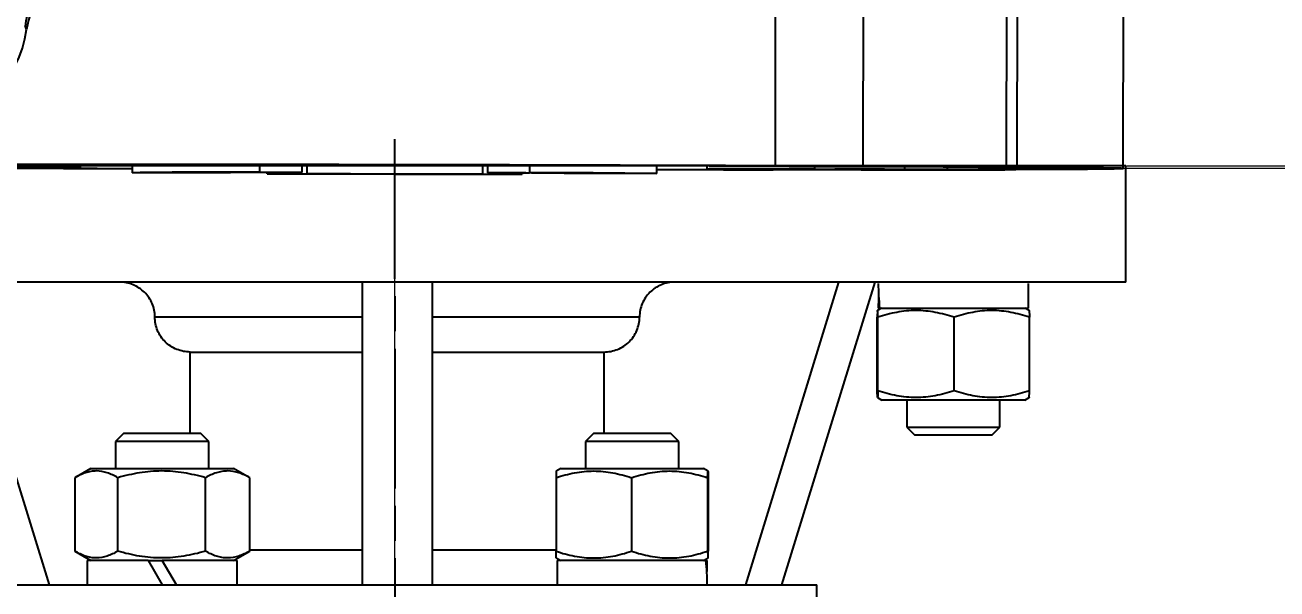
# Model space of a CAD drawing. Header units: millimetres. Extents: x 2384 to 4064, y 886 to 2074.
# Drawn here: x 2917.2 to 3024.6, y 1654 to 1702.4 of the extents above; entities that cross this region are included whole.
import ezdxf

# ---------------------------------------------------------------- set-up
doc = ezdxf.new("R2010")
doc.units = ezdxf.units.MM
doc.linetypes.add('AM_ISO08W050', pattern=[18, 12, -1.5, 3, -1.5])
for name, color, linetype, lineweight in [('AM_5', 3, 'Continuous', 25), ('AM_7', 4, 'AM_ISO08W050', 25), ('标注', 3, 'Continuous', 13)]:
    doc.layers.add(name, color=color, linetype=linetype, lineweight=lineweight)
doc.styles.add('SLDTEXTSTYLE1', font='txt.shx', dxfattribs={"width": 0.7, "bigfont": 'gbcbig.shx'})
doc.dimstyles.new('SLDDIMSTYLE12$0', dxfattribs={"dimtxt": 12, "dimasz": 10, "dimexe": 0, "dimexo": 0.0625, "dimgap": 0.875, "dimtad": 1, "dimdec": 1, "dimlfac": 1.8, "dimrnd": 1e-09, "dimzin": 12, "dimdsep": 46, "dimtxsty": 'SLDTEXTSTYLE1', "dimcen": 0.09, "dimdle": 8.16, "dimclrd": 3, "dimclre": 3, "dimadec": 0, "dimazin": 3, "dimtfac": 1, "dimtdec": 1, "dimtofl": 0, "dimtmove": 0, "dimatfit": 3, "dimfxl": 0, "dimfrac": 2, "dimtolj": 1, "dimlwd": 5, "dimlwe": 5, "dimarcsym": 0})

# ---------------------------------------------------------------- blocks, each defined once
blk = doc.blocks.new('*D52')
at = {"layer": 'Defpoints', "color": 0, "transparency": 16777216}
for p in [(3011.44, 1720.12), (3010.91, 1690.15), (3112.05, 1690.15)]:
    blk.add_point(p, dxfattribs=at)
at = {"layer": '标注', "color": 3, "lineweight": 5, "transparency": 16777216}
blk.add_line((3011.5, 1720.12), (3112.05, 1720.12), dxfattribs=at)
at = {"layer": '标注', "color": 3, "linetype": 'Continuous', "lineweight": 5, "transparency": 16777216}
for p, q in [((3112.05, 1710.12), (3112.05, 1700.15)), ((3010.98, 1690.15), (3112.05, 1690.15))]:
    blk.add_line(p, q, dxfattribs=at)
at = {"layer": '标注', "color": 3, "transparency": 16777216}
for points in [[(3110.39, 1710.12), (3113.72, 1710.12), (3112.05, 1720.12)], [(3110.39, 1700.15), (3113.72, 1700.15), (3112.05, 1690.15)]]:
    blk.add_solid(points, dxfattribs=at)
at = {"layer": '标注', "color": 0, "transparency": 16777216, "insert": (3106.18, 1705.14), "char_height": 10, "attachment_point": 5, "rotation": 90, "style": 'SLDTEXTSTYLE1'}
blk.add_mtext('\\A1;30', dxfattribs=at)
blk = doc.blocks.new('*D53')
at = {"layer": 'Defpoints', "color": 0, "transparency": 16777216}
for p in [(2707.74, 1785.17), (2948.88, 1689.67), (2948.88, 1637.54)]:
    blk.add_point(p, dxfattribs=at)
at = {"layer": '标注', "color": 3, "lineweight": 5, "transparency": 16777216}
blk.add_line((2707.74, 1785.1), (2707.74, 1637.54), dxfattribs=at)
at = {"layer": '标注', "color": 3, "linetype": 'Continuous', "lineweight": 5, "transparency": 16777216}
for p, q in [((2948.88, 1689.61), (2948.88, 1637.54)), ((2717.74, 1637.54), (2938.88, 1637.54))]:
    blk.add_line(p, q, dxfattribs=at)
at = {"layer": '标注', "color": 3, "transparency": 16777216}
for points in [[(2717.74, 1639.21), (2717.74, 1635.88), (2707.74, 1637.54)], [(2938.88, 1639.21), (2938.88, 1635.88), (2948.88, 1637.54)]]:
    blk.add_solid(points, dxfattribs=at)
at = {"layer": '标注', "color": 0, "transparency": 16777216, "insert": (2828.31, 1643.42), "char_height": 10, "attachment_point": 5, "style": 'SLDTEXTSTYLE1'}
blk.add_mtext('\\A1;245', dxfattribs=at)
blk = doc.blocks.new('*D60')
at = {"layer": 'Defpoints', "color": 0, "transparency": 16777216}
for p in [(2948.88, 1689.67), (2783.96, 1678.81), (2783.96, 1651.03)]:
    blk.add_point(p, dxfattribs=at)
at = {"layer": '标注', "color": 3, "lineweight": 5, "transparency": 16777216}
blk.add_line((2948.88, 1689.61), (2948.88, 1651.03), dxfattribs=at)
at = {"layer": '标注', "color": 3, "linetype": 'Continuous', "lineweight": 5, "transparency": 16777216}
for p, q in [((2783.96, 1678.75), (2783.96, 1651.03)), ((2938.88, 1651.03), (2793.96, 1651.03))]:
    blk.add_line(p, q, dxfattribs=at)
at = {"layer": '标注', "color": 3, "transparency": 16777216}
for points in [[(2793.96, 1652.7), (2793.96, 1649.36), (2783.96, 1651.03)], [(2938.88, 1652.7), (2938.88, 1649.36), (2948.88, 1651.03)]]:
    blk.add_solid(points, dxfattribs=at)
at = {"layer": '标注', "color": 0, "transparency": 16777216, "insert": (2866.42, 1656.91), "char_height": 10, "attachment_point": 5, "style": 'SLDTEXTSTYLE1'}
blk.add_mtext('\\A1;165', dxfattribs=at)
blk = doc.blocks.new('*D69')
at = {"layer": 'AM_5', "color": 3, "lineweight": 5, "transparency": 16777216}
blk.add_line((3011.67, 1690.36), (3082.59, 1690.36), dxfattribs=at)
at = {"layer": 'AM_5', "color": 3, "linetype": 'Continuous', "lineweight": 5, "transparency": 16777216}
for p, q in [((3082.59, 1680.36), (3082.59, 1575.36)), ((2984.17, 1565.36), (3082.59, 1565.36))]:
    blk.add_line(p, q, dxfattribs=at)
at = {"layer": 'AM_5', "color": 3, "transparency": 16777216}
for points in [[(3080.92, 1680.36), (3084.25, 1680.36), (3082.59, 1690.36)], [(3080.92, 1575.36), (3084.25, 1575.36), (3082.59, 1565.36)]]:
    blk.add_solid(points, dxfattribs=at)
at = {"layer": 'Defpoints', "color": 0, "transparency": 16777216}
for p in [(3011.6, 1690.36), (2984.1, 1565.36), (3082.59, 1565.36)]:
    blk.add_point(p, dxfattribs=at)
at = {"layer": 'AM_5', "color": 0, "transparency": 16777216, "insert": (3075.71, 1627.86), "char_height": 12, "attachment_point": 5, "rotation": 90, "style": 'SLDTEXTSTYLE1'}
blk.add_mtext('\\A1;125', dxfattribs=at)

msp = doc.modelspace()

# ---------------------------------------------------------------- linework, layer by layer
at = {"color": 7, "linetype": 'Continuous', "lineweight": 25}
for p, q in [((3011.379, 1690.131), (3011.417, 1710.068)), ((2981.539, 1690.355), (2981.571, 1707.355)), ((2989.072, 1690.337), (2989.104, 1707.337)), ((3001.379, 1690.283), (3001.411, 1707.283)), ((3002.279, 1690.25), (3002.311, 1707.25)), ((3011.605, 1690.364), (2886.605, 1690.364)), ((2921.902, 1690.186), (2917.375, 1690.17)), ((2917.526, 1690.446), (2922.076, 1690.413)), ((2920.988, 1690.183), (2920.988, 1690.152)), ((2921.902, 1690.413), (2921.902, 1690.186)), ((2922.076, 1690.413), (2922.077, 1690.45)), ((2926.383, 1690.449), (2926.382, 1689.762)), ((2937.317, 1689.801), (2937.318, 1690.44)), ((2940.915, 1690.435), (2940.914, 1689.775)), ((2941.347, 1690.434), (2941.346, 1689.69)), ((2956.413, 1690.406), (2956.412, 1689.662)), ((2956.845, 1690.405), (2956.844, 1689.746)), ((2960.442, 1690.396), (2960.441, 1689.758)), ((2971.376, 1689.678), (2971.377, 1690.364)), ((2975.683, 1690.084), (2975.683, 1690.349)), ((2975.858, 1690.349), (2975.858, 1690.311)), ((2975.858, 1690.311), (2980.384, 1690.327)), ((2984.896, 1690.266), (2984.896, 1690.096)), ((2992.73, 1690.265), (2985.026, 1690.265)), ((2992.622, 1690.265), (2992.622, 1690.067)), ((2996.283, 1690.247), (2996.283, 1690.072)), ((3003.374, 1690.17), (3003.374, 1690.123)), ((3011.605, 1680.364), (3011.605, 1690.364)), ((2933.381, 1689.749), (2926.382, 1689.762)), ((2937.317, 1689.801), (2940.914, 1689.775)), ((2937.943, 1689.677), (2937.944, 1689.774)), ((2937.943, 1689.677), (2941.346, 1689.69)), ((2956.412, 1689.662), (2959.814, 1689.636)), ((2956.844, 1689.746), (2960.441, 1689.758)), ((2959.814, 1689.733), (2959.814, 1689.636)), ((2971.376, 1689.678), (2964.377, 1689.69)), ((2980.234, 1690.052), (2975.683, 1690.084)), ((2976.608, 1690.078), (2976.608, 1690.047)), ((2984.896, 1690.096), (2992.622, 1690.067)), ((3000.963, 1690.024), (3000.963, 1690.039)), ((3001.233, 1690.016), (3001.233, 1690.041)), ((3011.605, 1680.364), (2886.605, 1680.364)), ((2911.243, 1680.364), (2919.243, 1654.364)), ((2946.105, 1680.364), (2946.105, 1654.364)), ((2952.105, 1680.364), (2952.105, 1654.364)), ((2986.966, 1680.364), (2978.966, 1654.364)), ((2982.105, 1654.364), (2990.105, 1680.364)), ((3003.248, 1678.142), (3003.248, 1680.242)), ((2946.105, 1677.364), (2928.32, 1677.364)), ((2969.889, 1677.364), (2952.105, 1677.364)), ((2990.279, 1671.039), (2990.279, 1677.345)), ((2990.683, 1678.142), (2990.3, 1677.921)), ((2990.338, 1671.039), (2990.338, 1677.345)), ((2990.368, 1678.142), (2990.483, 1678.142)), ((2990.483, 1678.142), (3003.248, 1678.142)), ((2996.867, 1671.039), (2996.867, 1677.345)), ((3003.316, 1677.921), (3002.933, 1678.142)), ((3003.337, 1671.039), (3003.337, 1677.345)), ((2931.356, 1674.364), (2946.105, 1674.364)), ((2931.356, 1667.364), (2931.356, 1674.364)), ((2952.105, 1674.364), (2966.853, 1674.364)), ((2966.853, 1667.364), (2966.853, 1674.364)), ((2990.3, 1670.463), (2990.683, 1670.242)), ((3002.933, 1670.242), (2990.683, 1670.242)), ((2992.808, 1670.242), (2992.808, 1667.918)), ((3000.808, 1667.918), (3000.808, 1670.242)), ((3002.933, 1670.242), (3003.316, 1670.463)), ((2992.808, 1667.918), (2993.485, 1667.242)), ((2992.808, 1667.918), (3000.808, 1667.918)), ((3000.132, 1667.242), (3000.808, 1667.918)), ((2925.629, 1667.364), (2924.952, 1666.687)), ((2924.952, 1666.687), (2924.952, 1664.364)), ((2932.952, 1666.687), (2924.952, 1666.687)), ((2932.276, 1667.364), (2925.629, 1667.364)), ((2932.952, 1666.687), (2932.276, 1667.364)), ((2932.952, 1664.364), (2932.952, 1666.687)), ((2965.934, 1667.364), (2965.257, 1666.687)), ((2965.257, 1666.687), (2965.257, 1664.364)), ((2973.257, 1666.687), (2965.257, 1666.687)), ((2972.581, 1667.364), (2965.934, 1667.364)), ((2973.257, 1666.687), (2972.581, 1667.364)), ((2973.257, 1664.364), (2973.257, 1666.687)), ((2993.485, 1667.242), (3000.132, 1667.242)), ((2922.827, 1664.364), (2921.447, 1663.567)), ((2921.447, 1663.567), (2921.447, 1657.261)), ((2922.827, 1664.364), (2935.077, 1664.364)), ((2925.148, 1657.261), (2925.148, 1663.567)), ((2932.654, 1657.261), (2932.654, 1663.567)), ((2936.457, 1663.567), (2935.077, 1664.364)), ((2936.457, 1657.261), (2936.457, 1663.567)), ((2962.728, 1663.567), (2962.728, 1657.261)), ((2963.132, 1664.364), (2962.749, 1664.143)), ((2963.132, 1664.364), (2975.382, 1664.364)), ((2969.198, 1663.567), (2969.198, 1657.261)), ((2975.765, 1664.143), (2975.382, 1664.364)), ((2975.728, 1663.567), (2975.728, 1657.261)), ((2975.786, 1663.567), (2975.786, 1657.261)), ((2921.447, 1657.261), (2922.827, 1656.464)), ((2935.077, 1656.464), (2936.457, 1657.261)), ((2936.457, 1657.364), (2946.105, 1657.364)), ((2952.105, 1657.364), (2962.728, 1657.364)), ((2922.512, 1656.464), (2922.512, 1654.364)), ((2927.74, 1656.464), (2922.512, 1656.464)), ((2927.74, 1656.464), (2928.952, 1654.364)), ((2927.74, 1656.464), (2928.952, 1656.464)), ((2930.165, 1654.364), (2928.952, 1656.464)), ((2935.392, 1656.464), (2928.952, 1656.464)), ((2935.392, 1654.364), (2935.392, 1656.464)), ((2962.749, 1656.685), (2963.132, 1656.464)), ((2962.817, 1656.464), (2962.817, 1654.364)), ((2975.582, 1656.464), (2962.817, 1656.464)), ((2975.382, 1656.464), (2975.765, 1656.685)), ((2975.697, 1656.464), (2975.582, 1656.464)), ((2913.105, 1654.364), (2985.105, 1654.364)), ((2985.105, 1647.364), (2985.105, 1654.364))]:
    msp.add_line(p, q, dxfattribs=at)
at = {"color": 7, "linetype": 'Continuous', "lineweight": 25, "flags": 128}
for points in [[(2922.076, 1690.413), (2920.785, 1690.412), (2919.53, 1690.411), (2918.313, 1690.41), (2917.137, 1690.409), (2916.003, 1690.407), (2914.911, 1690.405), (2913.864, 1690.403), (2912.863, 1690.401)], [(2981.539, 1690.355), (2977.271, 1690.37), (2972.828, 1690.385), (2968.239, 1690.399), (2963.531, 1690.412), (2958.734, 1690.424), (2953.876, 1690.435), (2948.987, 1690.445), (2944.098, 1690.454), (2939.238, 1690.461), (2934.437, 1690.467), (2929.724, 1690.472), (2925.129, 1690.475), (2920.68, 1690.477), (2916.403, 1690.478)], [(2941.626, 1690.434), (2938.937, 1690.438), (2936.271, 1690.441), (2933.637, 1690.444), (2931.04, 1690.446), (2928.487, 1690.448), (2925.983, 1690.449), (2923.536, 1690.45), (2921.151, 1690.45)], [(2976.771, 1690.345), (2974.391, 1690.354), (2971.948, 1690.362), (2969.448, 1690.37), (2966.898, 1690.378), (2964.304, 1690.386), (2961.672, 1690.393), (2959.008, 1690.4), (2956.32, 1690.406)], [(2996.379, 1690.293), (2996.196, 1690.297), (2995.655, 1690.302), (2994.798, 1690.307), (2993.687, 1690.312), (2992.405, 1690.316), (2991.046, 1690.318), (2989.713, 1690.32), (2988.502, 1690.32), (2987.506, 1690.319), (2986.796, 1690.317), (2986.427, 1690.314), (2986.424, 1690.309), (2986.789, 1690.304), (2987.495, 1690.299), (2988.488, 1690.295), (2989.696, 1690.29), (2991.029, 1690.287), (2992.388, 1690.285), (2993.671, 1690.284), (2994.785, 1690.284), (2995.646, 1690.286), (2996.191, 1690.289), (2996.379, 1690.293)], [(3001.101, 1690.276), (3001.374, 1690.282), (3001.232, 1690.289), (3000.681, 1690.296), (2999.745, 1690.304), (2998.462, 1690.311), (2996.885, 1690.318), (2995.08, 1690.324), (2993.122, 1690.33), (2991.091, 1690.334), (2989.072, 1690.337)], [(3002.279, 1690.25), (3001.813, 1690.254), (3001.432, 1690.258), (3001.141, 1690.261), (3000.943, 1690.264), (3000.84, 1690.268), (3000.832, 1690.271), (3000.919, 1690.274), (3001.101, 1690.276)], [(3002.167, 1690.046), (3004.559, 1690.055), (3006.609, 1690.065), (3008.306, 1690.076), (3009.638, 1690.088), (3010.598, 1690.102), (3011.179, 1690.116), (3011.379, 1690.131), (3011.196, 1690.147), (3010.631, 1690.163), (3009.688, 1690.18), (3008.372, 1690.197), (3006.691, 1690.215), (3004.656, 1690.233), (3002.279, 1690.25)], [(3003.374, 1690.123), (3004.997, 1690.121), (3006.459, 1690.121), (3007.683, 1690.123), (3008.607, 1690.126), (3009.182, 1690.13), (3009.379, 1690.135), (3009.188, 1690.14), (3008.618, 1690.146), (3007.699, 1690.153), (3006.479, 1690.159), (3005.02, 1690.164), (3003.399, 1690.169)], [(2916.22, 1690.142), (2920.488, 1690.127), (2924.931, 1690.112), (2926.382, 1690.107)], [(2920.988, 1690.152), (2923.369, 1690.143), (2925.812, 1690.135), (2926.382, 1690.133)], [(2937.943, 1689.677), (2940.52, 1689.669), (2943.23, 1689.661), (2946.031, 1689.654), (2948.879, 1689.648), (2951.726, 1689.643), (2954.527, 1689.639), (2957.238, 1689.637), (2959.814, 1689.636)], [(2971.376, 1690.048), (2971.776, 1690.048), (2974.223, 1690.047), (2976.608, 1690.047)], [(2971.376, 1690.023), (2972.63, 1690.022), (2977.079, 1690.02), (2981.356, 1690.019)], [(2975.683, 1690.084), (2976.975, 1690.085), (2978.229, 1690.086), (2979.446, 1690.087), (2980.622, 1690.089), (2981.757, 1690.09), (2982.848, 1690.092), (2983.895, 1690.094), (2984.896, 1690.096)], [(2996.233, 1690.026), (2996.05, 1690.03), (2995.509, 1690.035), (2994.652, 1690.04), (2993.541, 1690.045), (2992.259, 1690.049), (2990.9, 1690.052), (2989.567, 1690.053), (2988.357, 1690.053), (2987.36, 1690.052), (2986.65, 1690.05), (2986.281, 1690.047), (2986.278, 1690.042), (2986.643, 1690.038), (2987.349, 1690.033), (2988.343, 1690.028), (2989.55, 1690.024), (2990.883, 1690.02), (2992.242, 1690.018), (2993.526, 1690.017), (2994.639, 1690.017), (2995.501, 1690.019), (2996.045, 1690.022), (2996.233, 1690.026)], [(2988.892, 1690.009), (2990.91, 1690.004), (2992.942, 1690.001), (2994.902, 1689.999), (2996.711, 1689.999), (2998.292, 1690), (2999.58, 1690.002), (3000.523, 1690.006), (3001.08, 1690.011), (3001.229, 1690.017), (3000.963, 1690.024)], [(3000.963, 1690.024), (3000.784, 1690.028), (3000.7, 1690.031), (3000.712, 1690.034), (3000.819, 1690.037), (3001.02, 1690.039), (3001.314, 1690.042), (3001.698, 1690.044), (3002.167, 1690.046)]]:
    msp.add_lwpolyline(points, dxfattribs=at)
at = {"color": 7, "linetype": 'Continuous', "lineweight": 25}
for centre, radius, start, end in [((2908.492, 1703.129), 8.89, 186.98978, 353.15629), ((2942.35, 6654.961), 4964.817, 269.658201, 269.764012), ((2924.573, 2753.949), 1063.803, 269.61231, 269.806913), ((2920.724, 615.332), 1075.119, 89.97721, 90.170432), ((2946.614, 438.544), 1251.899, 89.555778, 90.228284), ((2955.409, -3274.464), 4964.817, 89.658201, 89.764012), ((2973.186, 626.548), 1063.803, 89.61231, 89.806913), ((2992.265, 4611.576), 2921.241, 269.789638, 269.937378), ((2989.068, 594.568), 1095.703, 89.617711, 89.808482), ((2993.826, 1142), 548.252, 88.99949, 89.73326), ((2934.305, 1002.458), 687.35, 89.74896, 90.660502), ((2938.839, 1216.272), 473.508, 89.74896, 90.6605), ((2957.449, 6250.759), 4561.097, 269.797711, 269.98697), ((2957.139, 1216.221), 473.525, 89.12419, 90.03571), ((2960.869, 1002.383), 687.375, 89.124195, 90.035713), ((2977.036, 2765.165), 1075.119, 269.97721, 270.170432), ((2981.066, -1236.079), 2926.099, 89.846751, 89.994326), ((2993.093, 2797.197), 1107.13, 269.975638, 270.165082), ((2995.755, 2255.846), 565.775, 270.05342, 270.77156)]:
    msp.add_arc(centre, radius, start, end, dxfattribs=at)
for centre, major_axis, start_param, end_param in [((2996.808, 1680.242), (0, -11.154), 4.712389, 4.9017857), ((2996.808, 1678.142), (0, -11.154), 4.6136127, 4.712389), ((2969.257, 1654.364), (0, 11.154), 4.712389, 4.9017857), ((2969.257, 1656.464), (0, 11.154), 4.6136127, 4.712389)]:
    msp.add_ellipse(centre, major_axis=major_axis, ratio=0.5773503, start_param=start_param, end_param=end_param, dxfattribs=at)
for points, knots in [([(2925.406, 1711.29), (2924.353, 1710.999), (2922.248, 1710.419), (2919.67, 1708.326), (2917.796, 1705.581), (2917.388, 1703.432), (2917.184, 1702.357)], [0, 0, 0, 0, 0.2497435, 0.4995348, 0.7496229, 1, 1, 1, 1]), ([(2925.51, 1710.731), (2924.478, 1710.449), (2922.417, 1709.884), (2919.876, 1707.863), (2917.997, 1705.211), (2917.545, 1703.118), (2917.319, 1702.07)], [0, 0, 0, 0, 0.2500466, 0.4994486, 0.7493959, 1, 1, 1, 1]), ([(2917.319, 1702.07), (2917.294, 1702.124), (2917.25, 1702.22), (2917.204, 1702.315), (2917.184, 1702.357)], [0, 0, 0, 0, 0.56, 1, 1, 1, 1]), ([(2928.32, 1677.364), (2928.32, 1677.563), (2928.3, 1677.758), (2928.223, 1678.143), (2928.164, 1678.334), (2928.011, 1678.698), (2927.918, 1678.87), (2927.697, 1679.197), (2927.569, 1679.351), (2927.289, 1679.627), (2927.137, 1679.75), (2926.806, 1679.969), (2926.631, 1680.061), (2926.268, 1680.21), (2926.078, 1680.268), (2925.689, 1680.344), (2925.492, 1680.364), (2925.293, 1680.364)], [0, 0, 0, 0, 0.125, 0.125, 0.25, 0.25, 0.375, 0.375, 0.5, 0.5, 0.625, 0.625, 0.75, 0.75, 0.875, 0.875, 1, 1, 1, 1]), ([(2972.916, 1680.364), (2972.717, 1680.364), (2972.522, 1680.344), (2972.137, 1680.269), (2971.945, 1680.212), (2971.58, 1680.062), (2971.406, 1679.971), (2971.078, 1679.754), (2970.922, 1679.628), (2970.642, 1679.352), (2970.516, 1679.202), (2970.294, 1678.874), (2970.199, 1678.699), (2969.97, 1678.157), (2969.889, 1677.762), (2969.889, 1677.364)], [0, 0, 0, 0, 0.125, 0.125, 0.25, 0.25, 0.375, 0.375, 0.5, 0.5, 0.625, 0.625, 0.75, 0.75, 1, 1, 1, 1]), ([(2931.356, 1674.364), (2931.157, 1674.364), (2930.961, 1674.383), (2930.575, 1674.458), (2930.383, 1674.515), (2930.017, 1674.664), (2929.843, 1674.755), (2929.513, 1674.971), (2929.357, 1675.097), (2929.076, 1675.373), (2928.949, 1675.523), (2928.726, 1675.85), (2928.631, 1676.026), (2928.402, 1676.569), (2928.32, 1676.965), (2928.32, 1677.364)], [0, 0, 0, 0, 0.125, 0.125, 0.25, 0.25, 0.375, 0.375, 0.5, 0.5, 0.625, 0.625, 0.75, 0.75, 1, 1, 1, 1]), ([(2966.853, 1674.364), (2967.052, 1674.364), (2967.248, 1674.383), (2967.634, 1674.458), (2967.826, 1674.515), (2968.192, 1674.664), (2968.366, 1674.755), (2968.696, 1674.971), (2968.853, 1675.097), (2969.134, 1675.373), (2969.26, 1675.523), (2969.483, 1675.85), (2969.578, 1676.026), (2969.808, 1676.569), (2969.889, 1676.965), (2969.889, 1677.364)], [0, 0, 0, 0, 0.125, 0.125, 0.25, 0.25, 0.375, 0.375, 0.5, 0.5, 0.625, 0.625, 0.75, 0.75, 1, 1, 1, 1]), ([(2990.338, 1677.345), (2990.333, 1677.521), (2990.328, 1677.667), (2990.318, 1677.869), (2990.313, 1677.925), (2990.306, 1677.925), (2990.303, 1677.912), (2990.298, 1677.859), (2990.296, 1677.82), (2990.289, 1677.668), (2990.284, 1677.522), (2990.279, 1677.345)], [0, 0, 0, 0, 0.25, 0.25, 0.5, 0.5, 0.625, 0.625, 0.75, 0.75, 1, 1, 1, 1]), ([(2996.867, 1677.345), (2996.334, 1677.521), (2995.797, 1677.667), (2994.712, 1677.869), (2994.164, 1677.925), (2993.331, 1677.925), (2993.052, 1677.912), (2992.501, 1677.859), (2992.227, 1677.82), (2991.41, 1677.668), (2990.871, 1677.522), (2990.338, 1677.345)], [0, 0, 0, 0, 0.25, 0.25, 0.5, 0.5, 0.625, 0.625, 0.75, 0.75, 1, 1, 1, 1]), ([(3003.337, 1677.345), (3002.809, 1677.521), (3002.277, 1677.667), (3001.202, 1677.869), (3000.658, 1677.925), (2999.833, 1677.925), (2999.557, 1677.912), (2999.01, 1677.859), (2998.739, 1677.82), (2997.929, 1677.668), (2997.396, 1677.522), (2996.867, 1677.345)], [0, 0, 0, 0, 0.25, 0.25, 0.5, 0.5, 0.625, 0.625, 0.75, 0.75, 1, 1, 1, 1]), ([(3003.308, 1677.908), (3003.309, 1677.913), (3003.319, 1678.004), (3003.328, 1677.664), (3003.337, 1677.345)], [0, 0, 0, 0, 0.0575081, 1, 1, 1, 1]), ([(2990.338, 1671.039), (2990.333, 1670.865), (2990.323, 1670.532), (2990.313, 1670.494), (2990.308, 1670.476)], [0, 0, 0, 0, 0.52228025, 1, 1, 1, 1]), ([(2996.867, 1671.039), (2996.334, 1670.862), (2995.797, 1670.716), (2994.712, 1670.514), (2994.164, 1670.459), (2993.331, 1670.458), (2993.052, 1670.471), (2992.501, 1670.524), (2992.227, 1670.564), (2991.41, 1670.715), (2990.871, 1670.862), (2990.338, 1671.039)], [0, 0, 0, 0, 0.25, 0.25, 0.5, 0.5, 0.625, 0.625, 0.75, 0.75, 1, 1, 1, 1]), ([(3003.337, 1671.039), (3002.809, 1670.862), (3002.277, 1670.716), (3001.202, 1670.514), (3000.658, 1670.459), (2999.833, 1670.458), (2999.557, 1670.471), (2999.01, 1670.524), (2998.739, 1670.564), (2997.929, 1670.715), (2997.396, 1670.862), (2996.867, 1671.039)], [0, 0, 0, 0, 0.25, 0.25, 0.5, 0.5, 0.625, 0.625, 0.75, 0.75, 1, 1, 1, 1]), ([(3003.308, 1670.476), (3003.309, 1670.47), (3003.319, 1670.379), (3003.328, 1670.719), (3003.337, 1671.039)], [0, 0, 0, 0, 0.0575081, 1, 1, 1, 1]), ([(2925.148, 1663.567), (2924.846, 1663.744), (2924.542, 1663.889), (2923.927, 1664.091), (2923.616, 1664.147), (2923.144, 1664.147), (2922.986, 1664.134), (2922.673, 1664.081), (2922.518, 1664.042), (2922.054, 1663.89), (2921.749, 1663.744), (2921.447, 1663.567)], [0, 0, 0, 0, 0.25, 0.25, 0.5, 0.5, 0.625, 0.625, 0.75, 0.75, 1, 1, 1, 1]), ([(2932.654, 1663.567), (2932.041, 1663.744), (2931.424, 1663.889), (2930.177, 1664.091), (2929.546, 1664.147), (2928.589, 1664.147), (2928.269, 1664.134), (2927.635, 1664.081), (2927.32, 1664.042), (2926.381, 1663.89), (2925.762, 1663.744), (2925.148, 1663.567)], [0, 0, 0, 0, 0.25, 0.25, 0.5, 0.5, 0.625, 0.625, 0.75, 0.75, 1, 1, 1, 1]), ([(2936.457, 1663.567), (2936.147, 1663.744), (2935.834, 1663.889), (2935.202, 1664.091), (2934.883, 1664.147), (2934.398, 1664.147), (2934.235, 1664.134), (2933.914, 1664.081), (2933.754, 1664.042), (2933.278, 1663.89), (2932.965, 1663.744), (2932.654, 1663.567)], [0, 0, 0, 0, 0.25, 0.25, 0.5, 0.5, 0.625, 0.625, 0.75, 0.75, 1, 1, 1, 1]), ([(2962.757, 1664.13), (2962.756, 1664.135), (2962.747, 1664.226), (2962.737, 1663.886), (2962.728, 1663.567)], [0, 0, 0, 0, 0.0575081, 1, 1, 1, 1]), ([(2962.728, 1663.567), (2963.256, 1663.744), (2963.788, 1663.889), (2964.864, 1664.091), (2965.407, 1664.147), (2966.232, 1664.147), (2966.508, 1664.134), (2967.055, 1664.081), (2967.326, 1664.042), (2968.136, 1663.89), (2968.669, 1663.744), (2969.198, 1663.567)], [0, 0, 0, 0, 0.25, 0.25, 0.5, 0.5, 0.625, 0.625, 0.75, 0.75, 1, 1, 1, 1]), ([(2969.198, 1663.567), (2969.731, 1663.744), (2970.268, 1663.889), (2971.353, 1664.091), (2971.902, 1664.147), (2972.734, 1664.147), (2973.013, 1664.134), (2973.565, 1664.081), (2973.839, 1664.042), (2974.656, 1663.89), (2975.194, 1663.744), (2975.728, 1663.567)], [0, 0, 0, 0, 0.25, 0.25, 0.5, 0.5, 0.625, 0.625, 0.75, 0.75, 1, 1, 1, 1]), ([(2975.728, 1663.567), (2975.733, 1663.741), (2975.742, 1664.074), (2975.753, 1664.112), (2975.757, 1664.13)], [0, 0, 0, 0, 0.52228025, 1, 1, 1, 1]), ([(2925.148, 1657.261), (2924.846, 1657.084), (2924.542, 1656.938), (2923.927, 1656.736), (2923.616, 1656.681), (2923.144, 1656.68), (2922.986, 1656.694), (2922.673, 1656.746), (2922.518, 1656.786), (2922.054, 1656.937), (2921.749, 1657.084), (2921.447, 1657.261)], [0, 0, 0, 0, 0.25, 0.25, 0.5, 0.5, 0.625, 0.625, 0.75, 0.75, 1, 1, 1, 1]), ([(2932.654, 1657.261), (2932.041, 1657.084), (2931.424, 1656.938), (2930.177, 1656.736), (2929.546, 1656.681), (2928.589, 1656.68), (2928.269, 1656.694), (2927.635, 1656.746), (2927.32, 1656.786), (2926.381, 1656.937), (2925.762, 1657.084), (2925.148, 1657.261)], [0, 0, 0, 0, 0.25, 0.25, 0.5, 0.5, 0.625, 0.625, 0.75, 0.75, 1, 1, 1, 1]), ([(2936.457, 1657.261), (2936.147, 1657.084), (2935.834, 1656.938), (2935.202, 1656.736), (2934.883, 1656.681), (2934.398, 1656.68), (2934.235, 1656.694), (2933.914, 1656.746), (2933.754, 1656.786), (2933.278, 1656.937), (2932.965, 1657.084), (2932.654, 1657.261)], [0, 0, 0, 0, 0.25, 0.25, 0.5, 0.5, 0.625, 0.625, 0.75, 0.75, 1, 1, 1, 1]), ([(2962.757, 1656.698), (2962.756, 1656.692), (2962.747, 1656.602), (2962.737, 1656.941), (2962.728, 1657.261)], [0, 0, 0, 0, 0.0575081, 1, 1, 1, 1]), ([(2962.728, 1657.261), (2963.256, 1657.084), (2963.788, 1656.938), (2964.864, 1656.736), (2965.407, 1656.681), (2966.232, 1656.68), (2966.508, 1656.694), (2967.055, 1656.746), (2967.326, 1656.786), (2968.136, 1656.937), (2968.669, 1657.084), (2969.198, 1657.261)], [0, 0, 0, 0, 0.25, 0.25, 0.5, 0.5, 0.625, 0.625, 0.75, 0.75, 1, 1, 1, 1]), ([(2969.198, 1657.261), (2969.731, 1657.084), (2970.268, 1656.938), (2971.353, 1656.736), (2971.902, 1656.681), (2972.734, 1656.68), (2973.013, 1656.694), (2973.565, 1656.746), (2973.839, 1656.786), (2974.656, 1656.937), (2975.194, 1657.084), (2975.728, 1657.261)], [0, 0, 0, 0, 0.25, 0.25, 0.5, 0.5, 0.625, 0.625, 0.75, 0.75, 1, 1, 1, 1]), ([(2975.728, 1657.261), (2975.732, 1657.084), (2975.737, 1656.938), (2975.747, 1656.736), (2975.752, 1656.681), (2975.759, 1656.68), (2975.762, 1656.694), (2975.767, 1656.746), (2975.769, 1656.786), (2975.777, 1656.937), (2975.782, 1657.084), (2975.786, 1657.261)], [0, 0, 0, 0, 0.25, 0.25, 0.5, 0.5, 0.625, 0.625, 0.75, 0.75, 1, 1, 1, 1])]:
    msp.add_open_spline(points, degree=3, knots=knots, dxfattribs=at)
for points in [[(2990.306, 1670.461), (2990.297, 1670.489), (2990.288, 1670.71), (2990.279, 1671.039)], [(2975.759, 1664.144), (2975.768, 1664.116), (2975.777, 1663.896), (2975.786, 1663.567)]]:
    msp.add_open_spline(points, degree=3, dxfattribs=at)
at = {"layer": 'AM_7'}
msp.add_line((2948.876, 1692.648), (2949.108, 1455.864), dxfattribs=at)

# ---------------------------------------------------------------- dimensions: what is measured, and where the dimension line sits
at = {"layer": 'AM_5'}
dim = msp.add_linear_dim(base=(3082.585, 1565.364), p1=(3011.605, 1690.364), p2=(2984.105, 1565.364), angle=90, dimstyle='SLDDIMSTYLE12$0', override={"dimlfac": 1, "dimpost": ''}, dxfattribs=at)
dim.commit()
dim.dimension.update_dxf_attribs({"geometry": '*D69', "text_midpoint": (3075.71, 1627.864)})
at = {"layer": '标注'}
dim = msp.add_linear_dim(base=(2948.879, 1637.543), p1=(2707.741, 1785.165), p2=(2948.879, 1689.67), text='245', dimstyle='SLDDIMSTYLE12$0', override={"dimtxt": 10, "dimtdec": 3, "dimtzin": 0}, dxfattribs=at)
dim.commit()
dim.dimension.update_dxf_attribs({"geometry": '*D53', "text_midpoint": (2828.31, 1637.543), "dimtype": 160})
dim = msp.add_linear_dim(base=(3112.052, 1690.155), p1=(3011.436, 1720.122), p2=(3010.914, 1690.155), angle=90, text='30', dimstyle='SLDDIMSTYLE12$0', override={"dimtxt": 10, "dimtdec": 3, "dimtzin": 0}, dxfattribs=at)
dim.commit()
dim.dimension.update_dxf_attribs({"geometry": '*D52', "text_midpoint": (3106.177, 1705.138)})
dim = msp.add_linear_dim(base=(2783.96, 1651.031), p1=(2948.879, 1689.67), p2=(2783.96, 1678.81), text='165', dimstyle='SLDDIMSTYLE12$0', override={"dimtxt": 10, "dimtdec": 3, "dimtzin": 0}, dxfattribs=at)
dim.commit()
dim.dimension.update_dxf_attribs({"geometry": '*D60', "text_midpoint": (2866.419, 1656.906)})

doc.saveas('drawing.dxf')
